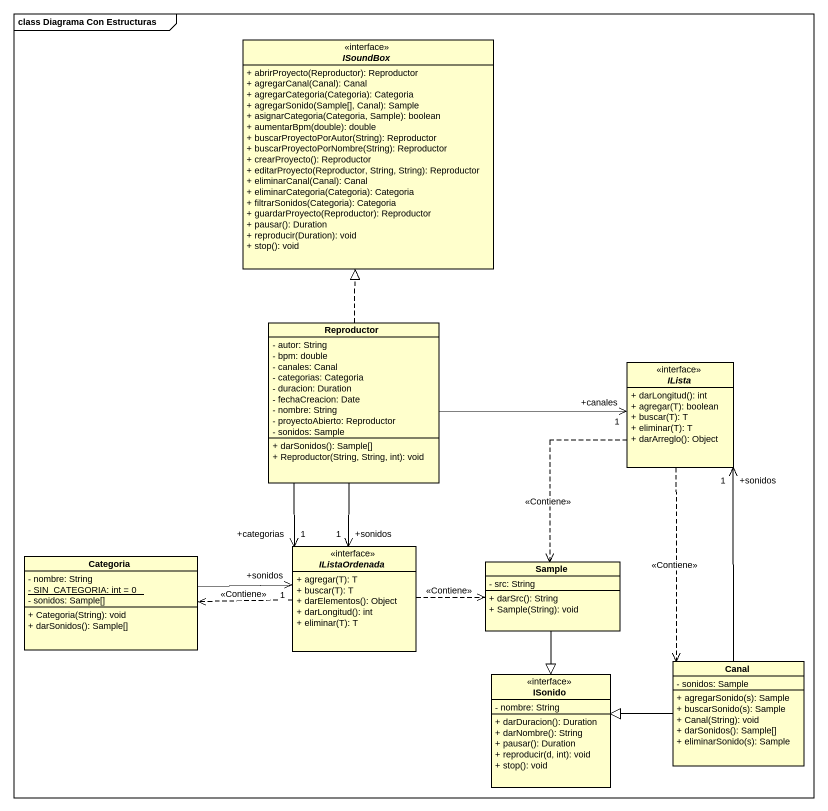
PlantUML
@startuml
mainframe class Diagrama Con Estructuras
hide circle
hide empty members
skinparam classAttributeIconSize 0
interface ISoundBox <<interface>> {
  + abrirProyecto(Reproductor): Reproductor
  + agregarCanal(Canal): Canal
  + agregarCategoria(Categoria): Categoria
  + agregarSonido(Sample[], Canal): Sample
  + asignarCategoria(Categoria, Sample): boolean
  + aumentarBpm(double): double
  + buscarProyectoPorAutor(String): Reproductor
  + buscarProyectoPorNombre(String): Reproductor
  + crearProyecto(): Reproductor
  + editarProyecto(Reproductor, String, String): Reproductor
  + eliminarCanal(Canal): Canal
  + eliminarCategoria(Categoria): Categoria
  + filtrarSonidos(Categoria): Categoria
  + guardarProyecto(Reproductor): Reproductor
  + pausar(): Duration
  + reproducir(Duration): void
  + stop(): void
}
class Reproductor {
  - autor: String
  - bpm: double
  - canales: Canal
  - categorias: Categoria
  - duracion: Duration
  - fechaCreacion: Date
  - nombre: String
  - proyectoAbierto: Reproductor
  - sonidos: Sample
  + darSonidos(): Sample[]
  + Reproductor(String, String, int): void
}
interface ILista <<interface>> {
  + darLongitud(): int
  + agregar(T): boolean
  + buscar(T): T
  + eliminar(T): T
  + darArreglo(): Object
}
interface IListaOrdenada {
  + agregar(T): T
  + buscar(T): T
  + darElementos(): Object
  + darLongitud(): int
  + eliminar(T): T
}
class Categoria {
  - nombre: String
  {static} - SIN_CATEGORIA: int = 0
  - sonidos: Sample[]
  + Categoria(String): void
  + darSonidos(): Sample[]
}
class Sample {
  - src: String
  + darSrc(): String
  + Sample(String): void
}
class Canal {
  - sonidos: Sample
  + agregarSonido(s): Sample
  + buscarSonido(s): Sample
  + Canal(String): void
  + darSonidos(): Sample[]
  + eliminarSonido(s): Sample
}
class ISonido <<interface>> {
  - nombre: String
  + darDuracion(): Duration
  + darNombre(): String
  + pausar(): Duration
  + reproducir(d, int): void
  + stop(): void
}
Reproductor .up.|> ISoundBox
Reproductor -right-> "+canales\n1" ILista
Reproductor --> "+sonidos\n1" IListaOrdenada
Reproductor --> "+categorias\n1" IListaOrdenada
ILista ..> Sample : <<Contiene>>
ILista ..> Canal : <<Contiene>>
IListaOrdenada .left.> Categoria : <<Contiene>>
IListaOrdenada .right.> Sample : <<Contiene>>
Categoria -right-> "+sonidos\n1" IListaOrdenada
Sample --|> ISonido
Canal -up-> "+sonidos\n1" ILista
Canal -left-|> ISonido
@enduml
